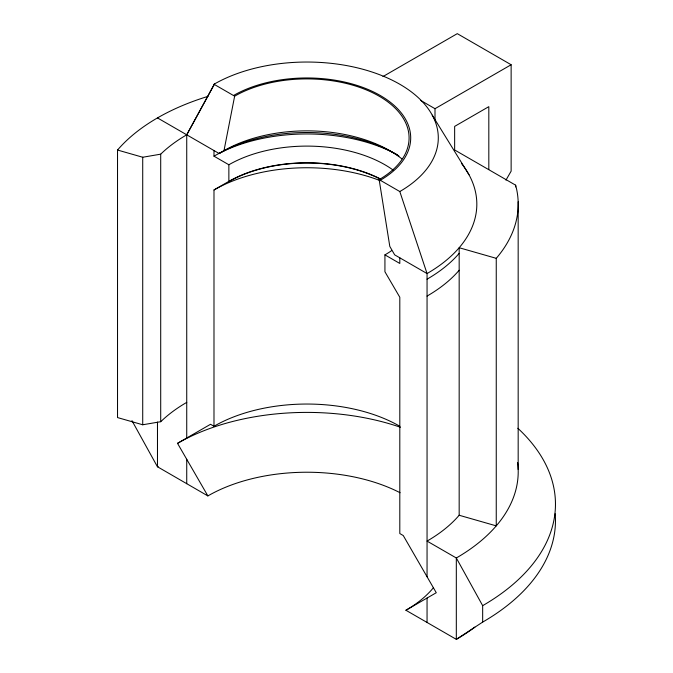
<?xml version="1.0" encoding="UTF-8"?>
<svg xmlns="http://www.w3.org/2000/svg" width="673" height="673" viewBox="0 0 673 673"><rect width="100%" height="100%" fill="white"/><g stroke="black" fill="none" stroke-linecap="round" stroke-linejoin="round"><path stroke-width="1.01" d="M207.974 96.374A211.314 121.998 0 0 0 117.531 150.037L117.531 417.571L142.718 424.772L160.704 421.702L160.704 154.167A169.933 98.107 0 0 1 186.732 134.81L214.485 83.965A131.395 75.856 0 0 1 400.048 84.394A131.395 75.856 0 0 1 399.804 191.536L427.052 273.558L427.052 576.761M142.718 424.772L142.718 157.246L117.531 150.037M186.732 438.014L186.732 134.81L214.485 83.965M213.989 150.542L213.989 156.178L228.862 164.767L228.862 181.66A110.355 63.716 0 0 1 380.413 179.195M433.479 587.655A140.034 80.853 0 0 1 405.912 610.251L456.319 639.35L482.667 622.096L482.667 605.658A248.581 143.517 0 0 0 517.848 428.272M488.817 169.487L488.817 106.662L454.645 126.389L454.645 149.97L515.627 185.176A211.314 121.998 0 0 1 496.253 258.331L496.253 525.865L459.171 515.257A169.907 98.098 0 0 1 427.052 541.092L456.319 557.984L482.667 605.658M157.474 117.918L219.104 153.503L223.983 150.685L234.641 96.18L213.989 84.251M505.953 180.128L511.135 171.144L511.135 64.743L457.287 33.65L382.962 76.562M399.804 426.261A131.386 75.856 0 0 0 213.989 426.261L213.989 189.963L228.618 181.517A110.473 63.784 0 0 1 233.11 179.06A110.709 63.918 0 0 1 380.237 178.833M420.642 100.412L435.002 108.698L511.135 64.743M400.073 492.729A140.034 80.853 0 0 0 207.873 495.917L177.521 443.339L210.54 424.276L213.989 426.261M405.912 610.251L436.272 592.728L403.253 535.54L399.804 533.546L399.804 297.247L384.931 271.766L384.931 254.865A110.355 63.716 0 0 0 391.627 250.642M158.172 466.414L157.524 466.784L207.873 495.917M142.718 157.246L160.704 154.167M496.253 258.331L459.171 247.723L459.171 515.257M234.641 96.18A102.178 58.988 0 0 1 379.143 96.18A102.178 58.988 0 0 1 379.143 179.607L399.804 191.536M384.931 254.865L399.804 263.454L399.804 257.826M432.234 115.133L469.005 174.761M131.95 420.625L157.474 466.818L157.474 422.064M379.143 179.607L389.802 246.419L394.681 254.865L427.052 273.558A169.933 98.107 0 0 0 461.442 163.396M518.168 201.807L518.176 469.51M515.627 185.176L515.627 186.943M435.002 108.698L435.002 119.71M427.052 598.045L427.052 622.458M186.732 459.297L186.732 483.71M517.621 462.603A211.314 121.998 0 0 1 456.319 557.984L456.319 639.35A211.314 121.998 0 0 0 474.86 627.11M555.183 513.692A248.581 143.517 0 0 1 482.667 622.096M160.746 421.71A169.907 98.098 0 0 1 186.766 402.361M228.862 164.767A110.355 63.716 0 0 1 393.242 170.143M459.171 270.252A169.933 98.107 0 0 1 427.052 296.086M213.989 156.178A131.395 75.856 0 0 1 397.263 154.748M459.171 253.359A169.933 98.107 0 0 1 427.052 279.186M213.989 189.963A131.395 75.856 0 0 1 380.396 180.726M233.497 95.516A103.802 59.931 0 0 1 380.295 95.516A103.802 59.931 0 0 1 380.295 180.271M223.983 150.685A117.253 67.695 0 0 1 401.932 158.912M219.104 153.503A124.152 71.675 0 0 1 398.954 156.094M177.521 443.339A182.963 105.636 0 0 1 400.418 427.246"/></g></svg>
